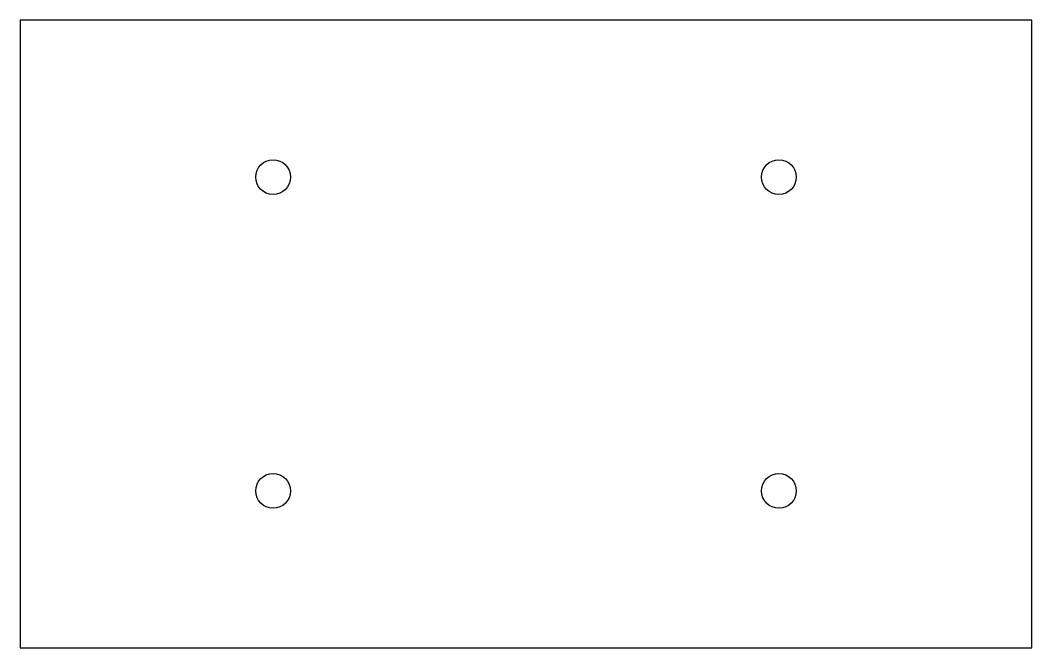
# Model space of a CAD drawing. Header units: millimetres. Extents: x 0 to 290, y 0 to 180.
import ezdxf

# ---------------------------------------------------------------- set-up
doc = ezdxf.new("R2010")
doc.units = ezdxf.units.MM
doc.header["$MEASUREMENT"] = 0

msp = doc.modelspace()

# ---------------------------------------------------------------- linework, layer by layer
msp.add_lwpolyline([(0, 0), (290, 0), (290, 180), (0, 180)], close=True)
for centre in [(72.5, 135), (217.5, 135), (72.5, 45), (217.5, 45)]:
    msp.add_circle(centre, 5)

doc.saveas('drawing.dxf')
